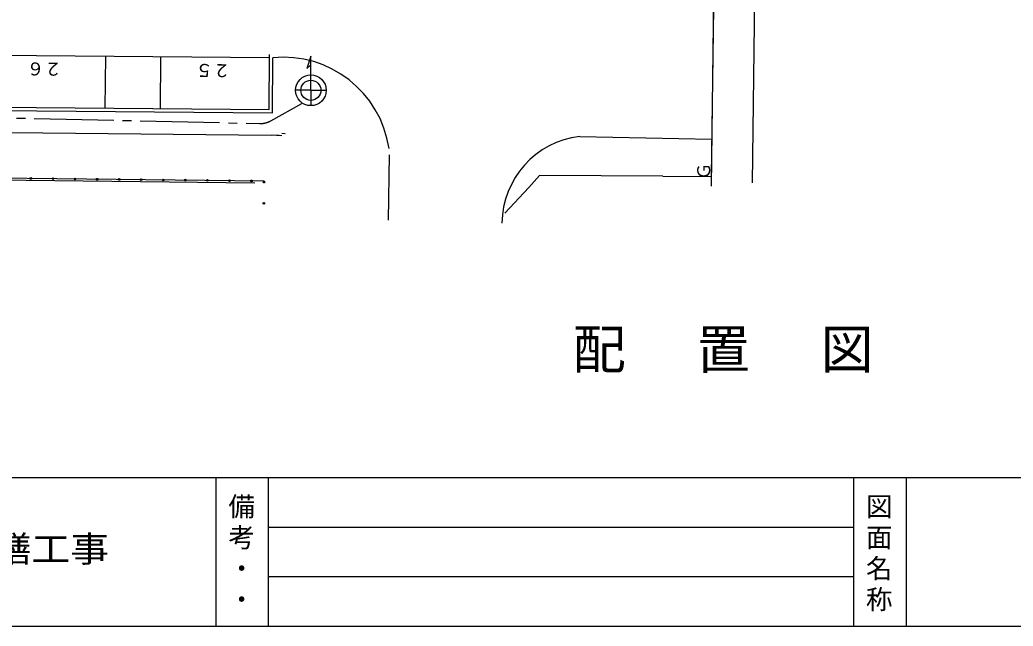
# Model space of a CAD drawing. Units: millimetres, scale not verified. Extents: x -122103 to 97281, y -76501 to 76841.
# Drawn here: x -697 to 44318, y -76501 to -49020 of the extents above; entities that cross this region are included whole.
import ezdxf
from ezdxf.enums import TextEntityAlignment as Align

# ---------------------------------------------------------------- set-up
doc = ezdxf.new("R2010")
doc.units = ezdxf.units.MM
doc.header["$LTSCALE"] = 400
doc.linetypes.add('CHAIN2', pattern=[12, 9, -1, 1, -1])
for name, color, linetype in [('0-F', 7, 'Continuous'), ('4-0', 3, 'Continuous'), ('F-0', 2, 'Continuous')]:
    doc.layers.add(name, color=color, linetype=linetype)
doc.styles.add('@ＭＳ ゴシック', font='')
doc.styles.add('ＭＳ ゴシック', font='')
doc.styles.get('@ＭＳ ゴシック').set_extended_font_data('@MS Gothic')
doc.styles.get('ＭＳ ゴシック').set_extended_font_data('MS Gothic')

msp = doc.modelspace()

# ---------------------------------------------------------------- linework, layer by layer
at = {"layer": '0-F'}
for p, q in [((32652.1, -43865.4), (32496.9, -56412)), ((30647.6, -56555), (30783.9, -45545.4)), ((-1882, -50625.6), (10617.5, -50733.4)), ((3172.5, -53019.3), (3192.8, -50669.4)), ((5672.4, -53040.8), (5692.7, -50690.9)), ((10597.3, -53083.3), (10618.8, -50583.4)), ((10746, -53234.6), (10767.5, -50736.8)), ((12491.7, -52213.3), (11808.2, -52213.3)), ((12491.7, -52213.3), (13181.2, -52213.3)), ((12491.7, -52213.3), (12491.7, -52915.7)), ((-1902.3, -52975.5), (10597.3, -53083.3)), ((-2053.6, -53124.2), (10746, -53234.6)), ((11177.2, -54153.1), (11327, -54165.7)), ((11177.2, -54153.1), (11327, -54165.7)), ((24675, -54305.9), (30669.6, -54427.5)), ((24675, -54305.9), (30669.6, -54427.5)), ((16035.9, -55133.8), (16001.1, -58105.4)), ((10367.6, -56324.6), (-9571.3, -56108.9)), ((9949.3, -56415.3), (-8721.4, -56215.9)), ((22363.1, -56613.4), (22856.9, -56079.1)), ((22363.1, -56613.4), (22856.9, -56079.1)), ((28444, -56098.3), (22856.9, -56079.1)), ((28444, -56098.3), (22856.9, -56079.1)), ((22363.1, -56613.4), (21281, -57784.2))]:
    msp.add_line(p, q, dxfattribs=at)
at = {"layer": '0-F', "linetype": 'CHAIN2'}
for p, q in [((10675.6, -53593.3), (12083.5, -52809.6)), ((-4843, -53381.2), (10166.8, -53719.3))]:
    msp.add_line(p, q, dxfattribs=at)
at = {"layer": '0-F'}
for points in [[(10695.5, -54262.4), (-8533.5, -54065.2), (-8383.5, -36643.3)], [(28444, -56098.3), (30652.9, -56125.6), (30747.9, -48454.5), (26072.5, -48396.7)], [(28444, -56098.3), (30652.9, -56125.6), (30747.9, -48454.5), (26072.5, -48396.7)], [(12491.7, -52213.3), (12491.7, -50668.8), (12306.6, -51222.8), (12485.3, -51063)]]:
    msp.add_lwpolyline(points, dxfattribs=at)
for centre, radius in [((12491.7, -52213.3), 696.1), ((12491.7, -52213.3), 455.1), ((-197.4, -56210.3), 37.5), ((-197.4, -56210.3), 37.5), ((-197.4, -56210.3), 30), ((-197.4, -56210.3), 30), ((-197.4, -56210.3), 22.5), ((-197.4, -56210.3), 22.5), ((-197.4, -56210.3), 15), ((-197.4, -56210.3), 15), ((-197.4, -56210.3), 7.5), ((-197.4, -56210.3), 7.5), ((802.5, -56221.2), 37.5), ((802.5, -56221.2), 37.5), ((802.5, -56221.2), 30), ((802.5, -56221.2), 30), ((802.5, -56221.2), 22.5), ((802.5, -56221.2), 22.5), ((802.5, -56221.2), 15), ((802.5, -56221.2), 15), ((802.5, -56221.2), 7.5), ((802.5, -56221.2), 7.5), ((1802.5, -56232), 37.5), ((1802.5, -56232), 37.5), ((1802.5, -56232), 30), ((1802.5, -56232), 30), ((1802.5, -56232), 22.5), ((1802.5, -56232), 22.5), ((1802.5, -56232), 15), ((1802.5, -56232), 15), ((1802.5, -56232), 7.5), ((1802.5, -56232), 7.5), ((2802.4, -56242.8), 37.5), ((2802.4, -56242.8), 37.5), ((2802.4, -56242.8), 30), ((2802.4, -56242.8), 30), ((2802.4, -56242.8), 22.5), ((2802.4, -56242.8), 22.5), ((2802.4, -56242.8), 15), ((2802.4, -56242.8), 15), ((2802.4, -56242.8), 7.5), ((2802.4, -56242.8), 7.5), ((3802.3, -56253.6), 37.5), ((3802.3, -56253.6), 37.5), ((3802.3, -56253.6), 30), ((3802.3, -56253.6), 30), ((3802.3, -56253.6), 22.5), ((3802.3, -56253.6), 22.5), ((3802.3, -56253.6), 15), ((3802.3, -56253.6), 15), ((3802.3, -56253.6), 7.5), ((3802.3, -56253.6), 7.5), ((4802.3, -56264.4), 37.5), ((4802.3, -56264.4), 37.5), ((4802.3, -56264.4), 30), ((4802.3, -56264.4), 30), ((4802.3, -56264.4), 22.5), ((4802.3, -56264.4), 22.5), ((4802.3, -56264.4), 15), ((4802.3, -56264.4), 15), ((4802.3, -56264.4), 7.5), ((4802.3, -56264.4), 7.5), ((5802.2, -56275.2), 37.5), ((5802.2, -56275.2), 37.5), ((5802.2, -56275.2), 30), ((5802.2, -56275.2), 30), ((5802.2, -56275.2), 22.5), ((5802.2, -56275.2), 22.5), ((5802.2, -56275.2), 15), ((5802.2, -56275.2), 15), ((5802.2, -56275.2), 7.5), ((5802.2, -56275.2), 7.5), ((6802.2, -56286.1), 37.5), ((6802.2, -56286.1), 37.5), ((6802.2, -56286.1), 30), ((6802.2, -56286.1), 30), ((6802.2, -56286.1), 22.5), ((6802.2, -56286.1), 22.5), ((7802.1, -56296.9), 37.5), ((7802.1, -56296.9), 37.5), ((7802.1, -56296.9), 30), ((7802.1, -56296.9), 30), ((6802.2, -56286.1), 15), ((6802.2, -56286.1), 15), ((6802.2, -56286.1), 7.5), ((6802.2, -56286.1), 7.5), ((7802.1, -56296.9), 22.5), ((7802.1, -56296.9), 22.5), ((7802.1, -56296.9), 15), ((7802.1, -56296.9), 15), ((7802.1, -56296.9), 7.5), ((7802.1, -56296.9), 7.5), ((8802.1, -56307.7), 37.5), ((8802.1, -56307.7), 37.5), ((8802.1, -56307.7), 30), ((8802.1, -56307.7), 30), ((8802.1, -56307.7), 22.5), ((8802.1, -56307.7), 22.5), ((8802.1, -56307.7), 15), ((8802.1, -56307.7), 15), ((8802.1, -56307.7), 7.5), ((8802.1, -56307.7), 7.5), ((9802, -56318.5), 37.5), ((9802, -56318.5), 37.5), ((9802, -56318.5), 30), ((9802, -56318.5), 30), ((9802, -56318.5), 22.5), ((9802, -56318.5), 22.5), ((9802, -56318.5), 15), ((9802, -56318.5), 15), ((9802, -56318.5), 7.5), ((9802, -56318.5), 7.5), ((10367.2, -56375.7), 37.5), ((10367.2, -56375.7), 37.5), ((10367.2, -56375.7), 30), ((10367.2, -56375.7), 30), ((10367.2, -56375.7), 22.5), ((10367.2, -56375.7), 22.5), ((10367.2, -56375.7), 15), ((10367.2, -56375.7), 15), ((10367.2, -56375.7), 7.5), ((10367.2, -56375.7), 7.5), ((10359.4, -57337.8), 37.5), ((10359.4, -57337.8), 37.5), ((10359.4, -57337.8), 30), ((10359.4, -57337.8), 30), ((10359.4, -57337.8), 22.5), ((10359.4, -57337.8), 22.5), ((10359.4, -57337.8), 15), ((10359.4, -57337.8), 15), ((10359.4, -57337.8), 7.5), ((10359.4, -57337.8), 7.5)]:
    msp.add_circle(centre, radius, dxfattribs=at)
for centre, radius, start, end in [((11236.6, -55564.1), 4850, 8.52856, 95.55006), ((11236.6, -55564.1), 4850, 8.52856, 95.55006), ((10871.1, -55893.9), 1640.9, 79.30415, 96.14221), ((25149.7, -58277.7), 4000, 96.81544, 179.32755), ((25149.7, -58277.7), 4000, 96.81544, 179.32755)]:
    msp.add_arc(centre, radius, start, end, dxfattribs=at)
at = {"layer": '0-F', "linetype": 'CHAIN2'}
msp.add_arc((10189.3, -52719.5), 1000, 268.70977, 299.10048, dxfattribs=at)
at = {"layer": 'F-0'}
for p, q in [((-122103.3, -69769.4), (97280.7, -69769.4)), ((8180.7, -69769.4), (8180.7, -76501.4)), ((37088.7, -69769.4), (37088.7, -76501.4)), ((-122103.3, -76501.4), (97280.7, -76501.4))]:
    msp.add_line(p, q, dxfattribs=at)
at = {"layer": 'F-0', "color": 7}
for p, q in [((10556.7, -69769.4), (10556.7, -76501.4)), ((39464.7, -69769.4), (39464.7, -76501.4)), ((10556.7, -72013.4), (37088.7, -72013.4)), ((10556.7, -74257.4), (37088.7, -74257.4))]:
    msp.add_line(p, q, dxfattribs=at)

# ---------------------------------------------------------------- texts
at = {"layer": '0-F', "color": 4, "style": 'ＭＳ ゴシック'}
for s, rotation, p in [('２６', 179.237, (1218.3, -50792)), ('２５', 179.237, (8860.3, -50857.9)), ('Ｇ', 90, (30762.9, -56285.5))]:
    msp.add_text(s, height=586.5, rotation=rotation, dxfattribs=at).set_placement(p, align=Align.BOTTOM_LEFT)
at = {"layer": '4-0', "insert": (24361.6, -65025.7), "char_height": 1760, "attachment_point": 7, "style": 'ＭＳ ゴシック'}
msp.add_mtext('\\T1.17;配\u3000置\u3000図', dxfattribs=at)
at = {"layer": 'F-0', "color": 7, "style": 'ＭＳ ゴシック', "width": 1.1}
msp.add_text('堀船第二住宅屋外灯盤修繕工事', height=1173, dxfattribs=at).set_placement((-21292.4, -73942.3), align=Align.BOTTOM_LEFT)
at = {"layer": 'F-0', "color": 7, "char_height": 879.8, "attachment_point": 7, "rotation": 270, "style": '@ＭＳ ゴシック'}
for s, insert in [('\\T1.17;備考・・', (8774.7, -70462.4)), ('\\T1.17;図面名称', (37682.7, -70462.4))]:
    msp.add_mtext(s, dxfattribs=dict(at, insert=insert))

doc.saveas('drawing.dxf')
